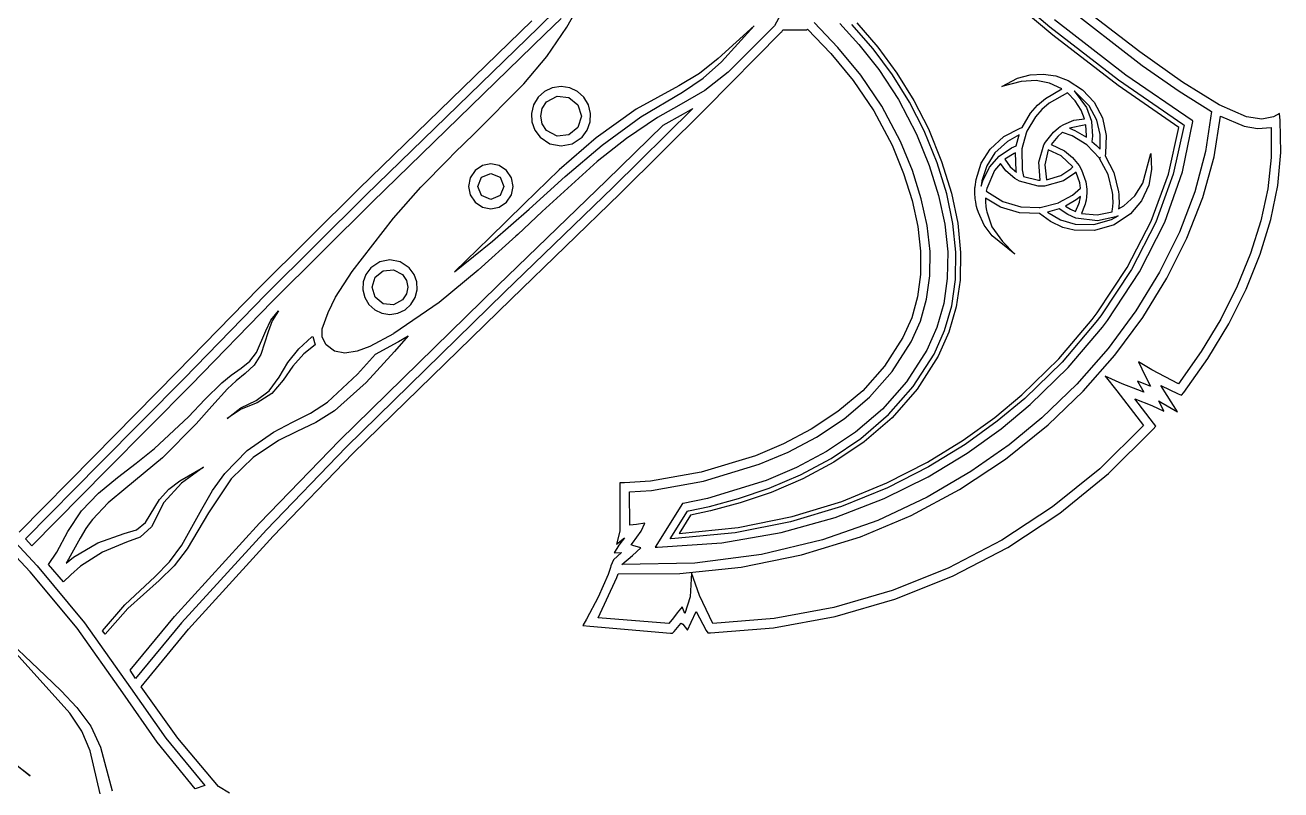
# Model space of a CAD drawing. Extents: x 0 to 178, y 0 to 161.
# Drawn here: x 89.5 to 178.1, y 71.3 to 125.3 of the extents above; entities that cross this region are included whole.
import ezdxf

# ---------------------------------------------------------------- set-up
doc = ezdxf.new("R2010")
doc.units = 0

msp = doc.modelspace()

# ---------------------------------------------------------------- linework, layer by layer
at = {"layer": 'Layer 1'}
for p, q in [((162.039374, 124.602576), (154.061943, 131.319833)), ((154.163897, 131.670927), (161.833712, 125.200492)), ((143.271623, 126.849413), (142.384, 125.253)), ((162.768189, 126.783913), (168.349858, 122.470696)), ((125.73033, 125.14382), (127.06252, 126.43199)), ((127.747856, 125.168915), (128.448407, 126.418065)), ((168.168485, 123.428732), (164.947985, 125.899037)), ((125.27053, 125.619703), (113.090576, 113.774811)), ((113.559021, 113.307423), (125.73033, 125.14382)), ((127.33573, 125.775996), (126.18998, 124.668946)), ((126.325125, 123.094115), (127.747856, 125.168915)), ((142.384, 125.253), (139.12804, 121.97939)), ((140.95917, 125.26547), (139.68357, 124.1131)), ((139.81371, 123.98381), (140.95917, 125.26547)), ((142.384, 125.253), (142.384, 125.253)), ((142.904689, 124.843838), (142.992096, 124.968608)), ((142.992096, 124.968608), (144.669396, 124.968526)), ((144.669396, 124.968526), (144.732486, 125.031659)), ((144.732486, 125.031659), (146.367326, 123.30437)), ((146.869009, 123.736253), (145.200174, 125.49969)), ((146.99648, 125.427438), (148.336968, 123.945998)), ((149.357632, 123.640165), (147.855665, 125.356726)), ((148.206143, 125.463983), (149.69234, 123.750934)), ((161.833712, 125.200492), (166.663777, 121.442478)), ((167.194891, 121.76647), (162.155507, 125.680931)), ((126.18998, 124.668946), (114.02747, 112.839856)), ((137.53253, 119.401601), (142.87076, 124.803971)), ((139.68357, 124.1131), (138.419, 122.957)), ((142.87076, 124.803971), (142.904689, 124.843838)), ((166.635063, 121.046873), (162.039374, 124.602576)), ((138.6424, 122.72101), (139.81371, 123.98381)), ((146.367326, 123.30437), (147.947463, 121.399083)), ((148.48355, 121.788021), (146.869009, 123.736253)), ((148.336968, 123.945998), (149.751829, 122.167562)), ((150.711751, 121.809463), (149.357632, 123.640165)), ((149.69234, 123.750934), (151.032907, 121.926262)), ((171.181816, 121.283448), (168.168485, 123.428732)), ((124.710348, 121.175408), (126.325125, 123.094115)), ((138.419, 122.957), (137.09299, 121.9048)), ((137.348971, 121.554587), (138.6424, 122.72101)), ((138.419, 122.957), (138.419, 122.957)), ((168.349858, 122.470696), (170.950258, 120.645044)), ((137.09299, 121.9048), (135.64519, 121.03614)), ((135.90058, 120.58729), (137.348971, 121.554587)), ((139.127436, 121.978836), (137.480856, 120.692588)), ((139.127596, 121.978636), (139.127436, 121.978836)), ((139.128, 121.979), (139.127596, 121.978636)), ((139.12804, 121.97939), (139.128, 121.979)), ((149.979024, 119.595405), (148.48355, 121.788021)), ((149.751829, 122.167562), (151.145426, 120.063842)), ((151.911574, 119.874124), (150.711751, 121.809463)), ((151.032907, 121.926262), (152.221612, 119.999211)), ((158.434112, 120.972203), (159.548762, 121.566323)), ((159.548762, 121.566323), (160.440478, 121.803025)), ((160.440478, 121.803025), (161.352395, 121.85463)), ((161.352395, 121.85463), (162.256147, 121.722396)), ((162.256147, 121.722396), (163.123372, 121.407584)), ((166.663777, 121.442478), (171.205097, 118.311227)), ((171.874632, 118.580568), (167.194891, 121.76647)), ((121.200866, 117.636905), (124.710348, 121.175408)), ((126.160592, 120.624213), (125.708648, 120.216005)), ((126.710695, 120.885505), (126.160592, 120.624213)), ((127.325533, 120.977548), (126.710695, 120.885505)), ((127.940363, 120.885456), (127.325533, 120.977548)), ((128.490446, 120.62412), (127.940363, 120.885456)), ((128.942358, 120.215876), (128.490446, 120.62412)), ((135.64519, 121.03614), (132.62471, 119.37277)), ((132.96121, 118.84415), (135.90058, 120.58729)), ((137.480856, 120.692588), (135.649236, 119.639726)), ((147.947463, 121.399083), (149.408801, 119.259111)), ((159.808072, 121.320945), (158.434112, 120.972203)), ((160.851632, 121.400153), (159.808072, 121.320945)), ((161.792393, 121.222351), (160.851632, 121.400153)), ((161.507992, 120.14131), (162.661782, 120.821341)), ((162.661782, 120.821341), (161.792393, 121.222351)), ((163.123372, 121.407584), (164.140668, 120.753521)), ((164.608725, 119.615725), (163.541745, 120.678585)), ((163.541745, 120.678585), (164.422402, 119.501125)), ((164.140668, 120.753521), (164.955572, 119.859864)), ((170.938143, 118.087233), (166.635063, 121.046873)), ((170.950258, 120.645044), (173.238564, 119.22047)), ((173.765795, 119.677868), (171.181816, 121.283448)), ((125.388288, 119.683213), (125.238046, 119.079952)), ((125.708648, 120.216005), (125.388288, 119.683213)), ((125.995204, 119.420984), (126.31, 119.896)), ((126.31, 119.896), (126.31067, 119.89533)), ((126.31067, 119.89533), (127.045389, 120.288098)), ((127.045389, 120.288098), (127.874495, 120.206476)), ((127.874495, 120.206476), (128.518519, 119.677977)), ((128.518519, 119.677977), (128.760379, 118.880743)), ((129.262675, 119.683058), (128.942358, 120.215876)), ((129.412869, 119.079785), (129.262675, 119.683058)), ((151.145426, 120.063842), (152.42212, 117.606548)), ((152.950655, 117.843656), (151.911574, 119.874124)), ((152.221612, 119.999211), (153.252223, 117.979023)), ((160.469889, 119.094684), (160.952446, 119.65148)), ((160.952446, 119.65148), (161.507992, 120.14131)), ((161.768903, 119.80639), (161.255123, 119.353641)), ((163.067973, 120.52968), (161.768903, 119.80639)), ((163.618697, 119.971216), (163.067973, 120.52968)), ((164.042299, 119.31111), (163.618697, 119.971216)), ((164.955572, 119.859864), (165.529818, 118.756694)), ((175.69824, 118.826677), (173.765795, 119.677868)), ((125.238046, 119.079952), (125.268941, 118.471731)), ((125.890406, 118.880883), (125.995204, 119.420984)), ((125.995582, 118.340856), (125.890406, 118.880883)), ((128.760379, 118.880743), (128.51855, 118.083499)), ((129.381924, 118.471566), (129.412869, 119.079785)), ((132.62471, 119.37277), (129.80401, 117.3577)), ((130.21801, 116.84202), (132.96121, 118.84415)), ((136.633668, 119.425807), (131.004, 113.871)), ((131.46701, 113.397401), (137.53253, 119.401601)), ((134.131561, 118.785161), (131.941213, 117.317264)), ((135.263091, 119.427628), (134.131561, 118.785161)), ((134.526844, 118.250372), (135.960664, 119.056751)), ((135.649236, 119.639726), (135.262527, 119.42872)), ((135.262527, 119.42872), (135.263091, 119.427628)), ((135.960664, 119.056751), (136.633668, 119.425807)), ((149.408801, 119.259111), (150.687246, 116.827769)), ((151.290654, 117.09881), (149.979024, 119.595405)), ((159.865592, 118.086954), (160.469889, 119.094684)), ((160.80924, 118.839416), (160.211607, 117.821626)), ((161.255123, 119.353641), (160.80924, 118.839416)), ((164.280689, 118.698451), (164.042299, 119.31111)), ((164.422402, 119.501125), (164.758, 118.542)), ((165.131149, 118.611864), (164.608725, 119.615725)), ((173.238564, 119.22047), (172.814434, 116.391398)), ((173.41075, 116.019247), (173.870602, 118.877508)), ((173.870602, 118.877508), (175.529082, 118.187134)), ((176.785863, 118.668327), (175.69824, 118.826677)), ((177.60036, 118.842027), (176.785863, 118.668327)), ((178.036991, 119.062282), (177.60036, 118.842027)), ((178.079, 118.575), (178.036991, 119.062282)), ((125.268941, 118.471731), (125.473133, 117.897977)), ((125.473133, 117.897977), (125.84278, 117.398119)), ((126.31071, 117.86606), (125.995582, 118.340856)), ((128.51855, 118.083499), (127.874546, 117.554975)), ((128.808, 117.398), (129.177687, 117.897829)), ((129.177687, 117.897829), (129.381924, 118.471566)), ((130.541494, 114.344102), (134.526844, 118.250372)), ((153.252223, 117.979023), (154.182784, 115.678403)), ((158.584571, 117.447073), (159.720101, 118.0378)), ((159.720101, 118.0378), (159.865592, 118.086954)), ((162.079666, 117.76343), (162.428001, 118.06059)), ((162.428001, 118.06059), (162.552743, 118.147675)), ((162.552743, 118.147675), (162.804059, 118.301929)), ((162.804059, 118.301929), (163.518388, 118.589513)), ((164.375889, 118.273944), (163.205459, 118.027998)), ((163.205459, 118.027998), (163.581943, 117.875197)), ((163.518388, 118.589513), (164.280689, 118.698451)), ((163.581943, 117.875197), (164.408, 117.401)), ((164.414906, 117.499193), (164.375889, 118.273944)), ((164.758, 118.542), (164.767212, 118.502336)), ((164.758, 118.542), (164.758, 118.542)), ((164.767212, 118.502336), (164.839269, 117.473636)), ((165.369104, 117.591281), (165.131149, 118.611864)), ((165.529818, 118.756694), (165.801894, 117.527014)), ((170.195689, 114.791008), (170.938143, 118.087233)), ((171.281717, 118.14659), (170.538946, 114.784497)), ((171.192268, 114.961255), (171.914137, 118.49926)), ((171.205097, 118.311227), (171.297471, 118.254032)), ((171.297471, 118.254032), (171.281717, 118.14659)), ((171.9208, 118.552659), (171.874632, 118.580568)), ((171.914137, 118.49926), (171.9208, 118.552659)), ((175.529082, 118.187134), (176.483753, 118.016471)), ((176.483753, 118.016471), (177.450992, 118.086965)), ((177.450992, 118.086965), (177.451102, 115.955585)), ((178.130397, 116.318986), (178.079, 118.575)), ((178.079, 118.575), (178.079, 118.575)), ((119.818666, 116.294295), (121.200866, 117.636905)), ((125.84278, 117.398119), (126.536532, 116.938279)), ((127.045444, 117.473321), (126.31071, 117.86606)), ((127.874546, 117.554975), (127.045444, 117.473321)), ((129.80401, 117.3577), (127.20138, 115.08899)), ((128.114211, 116.938216), (128.808, 117.398)), ((128.808, 117.398), (128.808, 117.398)), ((131.941213, 117.317264), (129.877445, 115.678941)), ((152.128119, 115.036766), (151.290654, 117.09881)), ((152.42212, 117.606548), (153.313342, 115.407028)), ((153.866907, 115.579772), (152.950655, 117.843656)), ((157.618446, 116.553976), (158.584571, 117.447073)), ((158.828215, 117.099463), (157.946505, 116.284606)), ((158.829022, 117.100027), (158.828215, 117.099463)), ((159.653534, 117.555079), (158.829022, 117.100027)), ((159.459492, 116.790822), (159.653534, 117.555079)), ((160.149518, 117.674439), (159.856315, 116.586859)), ((160.211607, 117.821626), (160.149518, 117.674439)), ((161.409166, 116.848684), (161.516608, 117.045793)), ((161.516608, 117.045793), (162.079666, 117.76343)), ((162.376836, 117.459386), (161.913504, 116.880091)), ((162.683084, 117.720478), (162.376836, 117.459386)), ((162.710874, 117.740634), (162.683084, 117.720478)), ((163.40593, 117.488872), (162.710874, 117.740634)), ((164.436, 116.85), (163.40593, 117.488872)), ((164.408, 117.401), (164.414906, 117.499193)), ((164.408, 117.401), (164.408, 117.401)), ((164.839269, 117.473636), (164.799402, 117.099936)), ((164.799402, 117.099936), (165.1217, 116.803261)), ((165.364693, 116.543335), (165.369104, 117.591281)), ((165.801894, 117.527014), (165.750033, 116.244254)), ((119.352466, 115.831045), (119.818666, 116.294295)), ((126.536532, 116.938279), (127.325365, 116.784977)), ((127.325365, 116.784977), (128.114211, 116.938216)), ((127.62213, 114.62703), (130.21801, 116.84202)), ((150.687246, 116.827769), (151.496081, 114.839295)), ((156.988055, 115.564384), (157.618446, 116.553976)), ((157.946505, 116.284606), (157.370281, 115.379351)), ((158.245, 116.054), (159.11051, 116.638908)), ((159.3, 116.258), (158.655312, 115.843382)), ((159.11051, 116.638908), (159.459492, 116.790822)), ((159.396658, 116.304131), (159.3, 116.258)), ((159.3, 116.258), (159.3, 116.258)), ((159.441492, 115.032321), (159.396658, 116.304131)), ((159.856315, 116.586859), (159.860757, 115.099759)), ((161.056427, 115.626602), (161.409166, 116.848684)), ((161.713885, 116.495247), (161.467886, 115.449516)), ((162.621, 116.086), (161.713885, 116.495247)), ((161.913504, 116.880091), (162.854788, 116.441278)), ((162.854788, 116.441278), (163.427841, 115.971598)), ((165.320634, 115.918036), (164.436, 116.85)), ((164.436, 116.85), (164.436, 116.85)), ((165.1217, 116.803261), (165.364693, 116.543335)), ((165.750033, 116.244254), (165.719982, 116.088786)), ((168.390916, 114.14765), (168.957084, 116.25742)), ((168.957084, 116.25742), (168.995323, 115.12531)), ((172.814434, 116.391398), (172.050753, 113.537814)), ((177.9093, 113.980201), (178.130397, 116.318986)), ((117.436173, 113.866538), (119.352466, 115.831045)), ((121.77763, 115.391739), (121.255116, 115.044759)), ((122.372007, 115.507406), (121.77763, 115.391739)), ((122.966388, 115.39176), (122.372007, 115.507406)), ((123.488915, 115.044798), (122.966388, 115.39176)), ((129.877445, 115.678941), (126.003571, 112.158481)), ((153.313342, 115.407028), (153.975701, 113.288163)), ((154.546525, 113.396638), (153.866907, 115.579772)), ((154.182784, 115.678403), (154.87228, 113.458572)), ((156.614314, 114.408864), (156.988055, 115.564384)), ((157.370281, 115.379351), (157.03087, 114.325451)), ((157.089318, 114.319542), (157.565, 115.277)), ((157.565, 115.277), (158.245, 116.054)), ((158.333139, 115.550385), (157.91448, 115.037006)), ((158.245, 116.054), (158.245, 116.054)), ((158.711, 115.032), (158.333139, 115.550385)), ((158.655312, 115.843382), (159.027317, 115.315345)), ((159.027317, 115.315345), (159.460477, 114.921044)), ((161.152477, 114.358264), (161.056427, 115.626602)), ((161.467886, 115.449516), (161.585683, 114.381717)), ((163.441233, 115.299811), (162.621, 116.086)), ((162.621, 116.086), (162.621, 116.086)), ((163.299823, 115.167045), (163.441233, 115.299811)), ((163.427841, 115.971598), (163.892328, 115.394328)), ((163.892328, 115.394328), (164.068274, 115.087031)), ((165.403113, 115.964648), (165.320634, 115.918036)), ((165.331014, 115.904224), (165.407477, 115.95867)), ((165.949853, 114.764374), (165.331014, 115.904224)), ((165.407477, 115.95867), (165.403113, 115.964648)), ((165.719982, 116.088786), (166.346171, 114.915616)), ((172.615321, 113.140425), (173.41075, 116.019247)), ((177.451102, 115.955585), (177.204544, 113.750415)), ((120.908144, 114.52224), (120.792485, 113.927861)), ((121.255116, 115.044759), (120.908144, 114.52224)), ((121.454556, 113.927937), (121.723, 114.577)), ((121.723, 114.577), (121.72314, 114.57688)), ((121.72314, 114.57688), (122.372115, 114.845619)), ((122.372115, 114.845619), (123.021042, 114.576762)), ((122.877754, 106.928292), (130.541494, 114.344102)), ((123.021042, 114.576762), (123.289801, 113.927795)), ((123.835906, 114.522291), (123.488915, 115.044798)), ((123.951585, 113.927917), (123.835906, 114.522291)), ((127.20138, 115.08899), (124.72493, 112.70391)), ((125.07738, 112.32916), (127.62213, 114.62703)), ((151.496081, 114.839295), (152.101574, 112.931307)), ((152.753352, 113.055313), (152.128119, 115.036766)), ((156.547061, 113.896213), (156.614314, 114.408864)), ((157.91448, 115.037006), (157.374931, 113.774046)), ((159.351397, 114.479315), (158.711, 115.032)), ((158.711, 115.032), (158.711, 115.032)), ((159.688384, 114.286769), (159.351397, 114.479315)), ((159.460477, 114.921044), (159.441492, 115.032321)), ((159.860757, 115.099759), (159.961, 114.628)), ((159.961, 114.628), (161.03288, 114.362263)), ((159.961, 114.628), (159.961, 114.628)), ((161.03288, 114.362263), (161.152477, 114.358264)), ((161.585683, 114.381717), (162.604403, 114.692161)), ((162.604403, 114.692161), (163.299823, 115.167045)), ((163.581246, 114.849429), (162.795227, 114.313148)), ((163.670835, 114.93102), (163.581246, 114.849429)), ((163.68796, 114.89717), (163.670835, 114.93102)), ((163.948567, 114.166568), (163.68796, 114.89717)), ((164.068274, 115.087031), (164.364709, 114.254118)), ((166.253315, 113.489864), (165.949853, 114.764374)), ((166.346171, 114.915616), (166.67512, 113.532366)), ((168.995323, 115.12531), (168.816241, 114.0068)), ((168.971971, 111.480374), (170.195689, 114.791008)), ((170.538946, 114.784497), (169.301646, 111.407943)), ((169.933135, 111.407498), (171.192268, 114.961255)), ((113.090576, 113.774811), (105.987973, 106.730093)), ((115.500006, 111.694185), (117.436173, 113.866538)), ((120.792485, 113.927861), (120.908141, 113.333482)), ((121.723061, 113.2789), (121.454556, 113.927937)), ((123.289801, 113.927795), (123.020963, 113.27886)), ((131.004, 113.871), (123.3368, 106.4522)), ((123.835951, 113.333533), (123.951585, 113.927917)), ((131.004, 113.871), (131.004, 113.871)), ((154.87228, 113.458572), (155.320634, 111.321287)), ((156.535439, 113.518955), (156.540005, 113.812805)), ((156.540327, 113.356378), (156.535439, 113.518955)), ((156.540005, 113.812805), (156.547061, 113.896213)), ((157.03087, 114.325451), (156.977434, 113.937396)), ((156.977434, 113.937396), (157.089318, 114.319542)), ((157.374931, 113.774046), (157.339628, 113.590912)), ((157.339628, 113.590912), (157.377759, 113.559851)), ((157.377759, 113.559851), (158.517039, 112.855425)), ((161.009714, 113.938109), (159.688384, 114.286769)), ((161.449537, 113.941744), (161.009714, 113.938109)), ((162.795227, 114.313148), (161.449537, 113.941744)), ((163.426789, 113.312367), (163.999502, 113.793471)), ((163.999502, 113.793471), (163.948567, 114.166568)), ((164.364709, 114.254118), (164.43002, 113.720383)), ((164.43002, 113.720383), (164.429374, 113.391112)), ((166.268908, 113.321431), (166.253315, 113.489864)), ((166.67512, 113.532366), (166.691074, 113.361752)), ((167.821704, 113.266723), (168.390916, 114.14765)), ((168.816241, 114.0068), (168.298657, 112.904794)), ((172.050753, 113.537814), (170.96409, 110.689962)), ((177.204544, 113.750415), (176.717867, 111.489824)), ((177.423155, 111.579657), (177.9093, 113.980201)), ((106.463092, 106.269529), (113.559021, 113.307423)), ((114.02747, 112.839856), (106.938114, 105.808625)), ((120.908141, 113.333482), (121.25511, 112.81096)), ((121.25511, 112.81096), (121.777769, 112.464522)), ((122.372004, 113.010081), (121.723061, 113.2789)), ((124.72493, 112.70391), (122.27429, 110.30195)), ((123.020963, 113.27886), (122.372004, 113.010081)), ((122.966353, 112.464543), (123.489, 112.811)), ((123.489, 112.811), (123.835951, 113.333533)), ((123.489, 112.811), (123.489, 112.811)), ((123.79601, 105.974931), (131.46701, 113.397401)), ((152.101574, 112.931307), (152.503638, 111.105292)), ((153.166271, 111.156001), (152.753352, 113.055313)), ((153.975701, 113.288163), (154.409123, 111.251624)), ((154.989433, 111.295982), (154.546525, 113.396638)), ((156.553292, 113.160158), (156.540327, 113.356378)), ((156.560198, 113.069883), (156.553292, 113.160158)), ((156.581768, 112.920836), (156.560198, 113.069883)), ((156.594087, 112.8365), (156.581768, 112.920836)), ((156.633881, 112.61992), (156.594087, 112.8365)), ((156.657508, 112.517205), (156.633881, 112.61992)), ((157.284546, 112.974356), (157.284425, 112.886503)), ((157.284425, 112.886503), (157.289505, 112.724694)), ((157.284992, 113.092946), (157.284546, 112.974356)), ((158.341952, 112.468008), (157.284992, 113.092946)), ((157.289505, 112.724694), (157.297339, 112.625453)), ((157.297339, 112.625453), (157.309497, 112.474349)), ((158.517039, 112.855425), (159.768111, 112.47811)), ((161.138693, 112.442746), (162.439503, 112.771331)), ((162.439503, 112.771331), (162.463774, 112.780661)), ((162.463774, 112.780661), (163.426789, 113.312367)), ((163.673048, 112.966581), (162.929843, 112.524858)), ((163.635, 112.154), (163.871897, 112.689375)), ((163.98798, 113.209416), (163.673048, 112.966581)), ((163.871897, 112.689375), (163.908733, 112.808368)), ((163.908733, 112.808368), (163.922223, 112.859989)), ((163.922223, 112.859989), (163.963543, 113.039891)), ((163.963543, 113.039891), (163.98798, 113.209416)), ((164.277462, 112.560947), (164.047756, 112.022041)), ((164.313127, 112.675659), (164.277462, 112.560947)), ((164.34011, 112.781162), (164.313127, 112.675659)), ((164.380905, 112.959047), (164.34011, 112.781162)), ((164.384337, 112.977344), (164.380905, 112.959047)), ((164.412492, 113.174253), (164.384337, 112.977344)), ((164.422832, 113.280199), (164.412492, 113.174253)), ((164.429374, 113.391112), (164.422832, 113.280199)), ((166.264099, 112.487233), (166.284052, 112.822795)), ((166.278317, 113.170569), (166.268908, 113.321431)), ((166.284052, 112.822795), (166.278317, 113.170569)), ((166.675803, 112.337826), (167.045796, 112.56103)), ((166.707878, 112.812588), (166.687558, 112.464778)), ((166.691074, 113.361752), (166.702343, 113.173448)), ((166.702343, 113.173448), (166.707878, 112.812588)), ((167.045796, 112.56103), (167.821704, 113.266723)), ((168.298657, 112.904794), (167.508971, 111.97813)), ((171.500553, 110.270761), (172.615321, 113.140425)), ((112.596986, 107.913375), (115.500006, 111.694185)), ((121.777769, 112.464522), (122.372063, 112.34905)), ((122.372063, 112.34905), (122.966353, 112.464543)), ((122.4924, 110.06352), (125.07738, 112.32916)), ((126.003571, 112.158481), (124.267871, 110.535471)), ((156.69681, 112.351075), (156.657508, 112.517205)), ((156.7847, 112.0731), (156.69681, 112.351075)), ((157.181255, 111.19572), (156.7847, 112.0731)), ((157.309497, 112.474349), (157.350253, 112.219963)), ((157.350253, 112.219963), (157.367943, 112.135545)), ((157.367943, 112.135545), (157.740072, 111.060365)), ((159.686313, 112.060815), (158.341952, 112.468008)), ((161.090072, 112.010089), (159.686313, 112.060815)), ((159.768111, 112.47811), (161.074149, 112.435555)), ((161.074149, 112.435555), (161.138693, 112.442746)), ((161.869278, 111.440948), (161.090072, 112.010089)), ((162.478381, 112.330782), (161.657061, 112.095127)), ((161.657061, 112.095127), (162.579372, 111.554242)), ((163.091932, 111.934057), (162.478381, 112.330782)), ((162.929843, 112.524858), (163.287136, 112.311066)), ((163.66, 111.693), (163.091932, 111.934057)), ((163.287136, 112.311066), (163.635, 112.154)), ((163.635, 112.154), (163.635, 112.154)), ((165.183407, 111.491112), (163.66, 111.693)), ((163.66, 111.693), (163.66, 111.693)), ((164.047756, 112.022041), (165.158236, 111.914641)), ((165.158236, 111.914641), (166.219386, 112.135988)), ((166.486517, 111.78383), (165.183407, 111.491112)), ((166.180551, 111.59508), (166.655799, 111.856008)), ((166.219386, 112.135988), (166.2229, 112.157595)), ((166.2229, 112.157595), (166.248952, 112.345174)), ((166.248952, 112.345174), (166.264099, 112.487233)), ((167.508971, 111.97813), (166.360641, 111.209882)), ((166.655799, 111.856008), (166.486517, 111.78383)), ((166.687558, 112.464778), (166.675803, 112.337826)), ((152.503638, 111.105292), (152.702188, 109.362737)), ((153.366799, 109.34038), (153.166271, 111.156001)), ((154.409123, 111.251624), (154.613529, 109.299083)), ((155.195557, 109.279529), (154.989433, 111.295982)), ((155.320634, 111.321287), (155.527771, 109.268308)), ((157.76355, 110.42892), (157.181255, 111.19572)), ((157.740072, 111.060365), (158.473668, 110.042179)), ((162.743942, 111.033463), (161.869278, 111.440948)), ((162.579372, 111.554242), (163.604341, 111.249855)), ((163.532911, 110.830576), (162.743942, 111.033463)), ((164.975901, 110.803099), (163.532911, 110.830576)), ((163.604341, 111.249855), (164.918972, 111.224517)), ((164.918972, 111.224517), (166.180551, 111.59508)), ((166.360641, 111.209882), (164.975901, 110.803099)), ((167.286826, 108.20047), (168.971971, 111.480374)), ((169.301646, 111.407943), (167.590249, 108.063612)), ((168.157787, 107.887172), (169.933135, 111.407498)), ((176.717867, 111.489824), (175.997624, 109.192183)), ((176.679403, 109.138362), (177.423155, 111.579657)), ((122.27429, 110.30195), (119.81388, 107.90629)), ((119.81388, 107.90629), (122.4924, 110.06352)), ((124.130711, 110.409086), (121.486256, 108.011245)), ((124.267871, 110.535471), (124.130711, 110.409086)), ((157.764, 110.429), (157.76355, 110.42892)), ((159.356742, 109.150525), (157.764, 110.429)), ((158.473668, 110.042179), (159.356742, 109.150525)), ((170.96409, 110.689962), (169.57101, 107.878084)), ((170.082686, 107.43997), (171.500553, 110.270761)), ((152.702188, 109.362737), (152.697139, 107.70513)), ((153.354854, 107.61), (153.366799, 109.34038)), ((154.613529, 109.299083), (154.588844, 107.432214)), ((155.164823, 107.349004), (155.195557, 109.279529)), ((155.527771, 109.268308), (155.493615, 107.301393)), ((175.997624, 109.192183), (175.050365, 106.87586)), ((175.685491, 106.677328), (176.679403, 109.138362)), ((113.893, 108.17), (113.553795, 107.711322)), ((114.529635, 108.591993), (113.893, 108.17)), ((113.893, 108.17), (113.893, 108.17)), ((115.25353, 108.732657), (114.529635, 108.591993)), ((115.977425, 108.591993), (115.25353, 108.732657)), ((116.61406, 108.17), (115.977425, 108.591993)), ((116.953265, 107.711322), (116.61406, 108.17)), ((165.160093, 104.996433), (167.286826, 108.20047)), ((111.413536, 106.098086), (112.596986, 107.913375)), ((113.553795, 107.711322), (113.366412, 107.184835)), ((113.991205, 106.809435), (114.203944, 107.510742)), ((114.203944, 107.510742), (114.770456, 107.975667)), ((114.770456, 107.975667), (115.499791, 108.0475)), ((115.499791, 108.0475), (116.14612, 107.70203)), ((116.14612, 107.70203), (116.422879, 107.284366)), ((116.422879, 107.284366), (116.51511, 106.80949)), ((117.140648, 107.184835), (116.953265, 107.711322)), ((121.486256, 108.011245), (118.715171, 105.727306)), ((152.697139, 107.70513), (152.488403, 106.133958)), ((153.130358, 105.966412), (153.354854, 107.61)), ((154.588844, 107.432214), (154.334991, 105.652687)), ((154.897155, 105.506133), (155.164823, 107.349004)), ((155.493615, 107.301393), (155.218091, 105.422302)), ((167.590249, 108.063612), (165.425187, 104.79819)), ((165.887277, 104.44946), (168.157787, 107.887172)), ((169.57101, 107.878084), (167.88808, 105.132423)), ((168.377958, 104.677773), (170.082686, 107.43997)), ((105.987973, 106.730093), (100.24613, 100.827503)), ((111.683481, 95.982619), (122.877754, 106.928292)), ((123.3368, 106.4522), (112.157899, 95.521066)), ((113.366412, 107.184835), (113.338049, 106.626715)), ((113.338049, 106.626715), (113.475901, 106.073143)), ((114.203944, 106.108128), (113.991205, 106.809435)), ((116.51511, 106.80949), (116.422815, 106.334626)), ((117.031159, 106.073143), (117.169011, 106.626715)), ((117.169011, 106.626715), (117.140648, 107.184835)), ((175.050365, 106.87586), (173.882641, 104.559226)), ((174.448861, 104.217565), (175.685491, 106.677328)), ((100.72913, 100.37532), (106.463092, 106.269529)), ((106.938114, 105.808625), (101.21228, 99.922846)), ((110.883926, 105.031593), (111.413536, 106.098086)), ((112.63276, 95.059203), (123.79601, 105.974931)), ((113.475901, 106.073143), (113.769857, 105.584231)), ((113.769857, 105.584231), (114.184561, 105.209635)), ((114.770456, 105.643203), (114.203944, 106.108128)), ((115.499791, 105.57137), (114.770456, 105.643203)), ((116.14612, 105.91684), (115.499791, 105.57137)), ((118.715171, 105.727306), (115.525451, 103.537476)), ((116.422815, 106.334626), (116.146, 105.917)), ((116.146, 105.917), (116.14612, 105.91684)), ((116.322499, 105.209635), (116.737203, 105.584231)), ((116.737203, 105.584231), (117.031159, 106.073143)), ((152.488403, 106.133958), (152.075897, 104.650709)), ((152.69323, 104.411165), (153.130358, 105.966412)), ((154.334991, 105.652687), (153.851893, 103.962174)), ((154.392479, 103.752642), (154.897155, 105.506133)), ((106.853593, 104.486356), (107.388261, 105.137478)), ((107.388261, 105.137478), (106.939683, 104.443931)), ((110.479096, 103.881735), (110.883926, 105.031593)), ((114.184561, 105.209635), (114.689342, 104.969849)), ((114.689342, 104.969849), (115.25353, 104.885366)), ((115.25353, 104.885366), (115.817718, 104.969849)), ((115.817718, 104.969849), (116.322499, 105.209635)), ((152.075897, 104.650709), (151.459532, 103.256869)), ((155.218091, 105.422302), (154.701122, 103.632792)), ((164.812, 104.535), (165.160093, 104.996433)), ((165.425187, 104.79819), (165.075638, 104.334739)), ((167.88808, 105.132423), (165.931868, 102.483222)), ((166.402609, 102.013885), (168.377958, 104.677773)), ((105.834962, 102.211278), (106.482196, 103.730118)), ((106.482196, 103.730118), (106.853593, 104.486356)), ((106.939683, 104.443931), (106.656124, 103.668158)), ((110.480409, 103.281178), (110.479096, 103.881735)), ((152.043391, 102.94581), (152.69323, 104.411165)), ((153.851893, 103.962174), (153.139472, 102.362348)), ((153.650721, 102.090256), (154.392479, 103.752642)), ((162.452164, 101.751249), (164.812, 104.535)), ((165.075638, 104.334739), (162.694906, 101.526267)), ((163.118418, 101.131604), (165.5347, 103.98221)), ((164.812, 104.535), (164.812, 104.535)), ((165.5347, 103.98221), (165.887277, 104.44946)), ((173.882641, 104.559226), (172.501002, 102.260649)), ((172.976959, 101.780083), (174.448861, 104.217565)), ((106.656124, 103.668158), (106.136768, 102.059778)), ((108.816958, 102.467123), (109.750001, 103.302421)), ((109.750001, 103.302421), (109.799441, 103.336875)), ((109.799441, 103.336875), (109.976358, 102.743323)), ((110.750368, 102.744715), (110.480409, 103.281178)), ((115.492008, 103.517927), (113.823181, 102.621768)), ((114.232193, 102.082261), (115.825313, 102.9468)), ((115.525451, 103.537476), (115.492008, 103.517927)), ((116.528932, 103.376042), (115.571895, 102.273352)), ((115.825313, 102.9468), (115.858756, 102.966349)), ((115.858756, 102.966349), (116.528932, 103.376042)), ((151.459532, 103.256869), (150.164546, 101.243169)), ((150.702235, 100.856864), (152.043391, 102.94581)), ((154.701122, 103.632792), (153.942634, 101.934623)), ((105.372479, 101.581855), (105.834962, 102.211278)), ((106.136768, 102.059778), (105.668793, 101.308819)), ((108.041358, 101.488518), (108.816958, 102.467123)), ((109.18153, 102.10194), (108.40884, 101.240751)), ((109.182, 102.102), (109.18153, 102.10194)), ((109.976358, 102.743323), (109.182, 102.102)), ((111.337556, 102.284486), (110.750368, 102.744715)), ((112.069958, 102.142397), (111.337556, 102.284486)), ((112.939016, 102.290282), (112.069958, 102.142397)), ((113.823181, 102.621768), (112.939016, 102.290282)), ((112.957433, 100.668721), (114.232193, 102.082261)), ((115.571895, 102.273352), (113.562655, 100.086912)), ((153.139472, 102.362348), (151.711357, 100.131873)), ((152.182166, 99.793846), (153.650721, 102.090256)), ((153.942634, 101.934623), (152.450929, 99.600593)), ((165.931868, 102.483222), (163.718941, 99.960724)), ((164.172877, 99.478024), (166.402609, 102.013885)), ((172.501002, 102.260649), (170.912, 99.9985)), ((104.057733, 100.601875), (104.749722, 101.08811)), ((104.749722, 101.08811), (105.372479, 101.581855)), ((105.668793, 101.308819), (105.029394, 100.712484)), ((107.428456, 100.449318), (108.041358, 101.488518)), ((108.40884, 101.240751), (107.723718, 100.251563)), ((150.164546, 101.243169), (148.616865, 99.505907)), ((159.8384, 99.20442), (162.452164, 101.751249)), ((162.694906, 101.526267), (160.057958, 98.956849)), ((160.442, 98.5237), (163.118418, 101.131604)), ((169.01504, 100.97519), (168.078119, 101.552221)), ((168.078119, 101.552221), (168.541327, 100.554149)), ((171.277227, 99.385894), (172.976959, 101.780083)), ((100.24613, 100.827503), (94.32336, 94.827743)), ((94.7877, 94.3565), (100.72913, 100.37532)), ((103.396927, 100.058527), (104.057733, 100.601875)), ((104.388059, 100.193049), (103.791315, 99.637585)), ((105.029394, 100.712484), (104.388059, 100.193049)), ((106.732914, 99.505206), (107.428456, 100.449318)), ((107.723718, 100.251563), (106.920573, 99.315932)), ((110.852713, 98.701011), (112.957433, 100.668721)), ((149.103547, 99.055905), (150.702235, 100.856864)), ((166.937296, 99.995482), (165.718686, 100.52453)), ((165.718686, 100.52453), (166.546793, 99.4857)), ((168.907597, 99.822282), (168.007108, 100.18625)), ((168.007108, 100.18625), (168.465634, 99.403744)), ((168.541327, 100.554149), (168.928843, 99.813598)), ((170.9115, 99.9984), (169.01504, 100.97519)), ((101.21228, 99.922846), (95.25178, 93.885116)), ((102.179687, 98.878897), (103.396927, 100.058527)), ((103.791315, 99.637585), (102.681835, 98.421635)), ((105.804878, 98.807644), (106.732914, 99.505206)), ((106.920573, 99.315932), (105.881293, 98.647252)), ((113.562655, 100.086912), (111.329645, 98.073152)), ((148.616865, 99.505907), (146.873561, 98.024759)), ((151.711357, 100.131873), (150.016768, 98.211281)), ((150.442924, 97.817457), (152.182166, 99.793846)), ((152.450929, 99.600593), (150.686137, 97.592356)), ((163.718941, 99.960724), (161.265864, 97.59517)), ((161.705002, 97.099908), (164.172877, 99.478024)), ((166.546793, 99.4857), (168.440753, 97.03563)), ((168.026336, 99.566521), (166.937296, 99.995482)), ((168.465634, 99.403744), (168.026336, 99.566521)), ((168.928843, 99.813598), (168.907597, 99.822282)), ((170.104989, 99.160066), (169.667223, 99.865141)), ((169.667223, 99.865141), (170.878563, 99.285358)), ((170.878563, 99.285358), (171.117678, 99.177394)), ((170.912, 99.9985), (170.9115, 99.9984)), ((171.117678, 99.177394), (171.277227, 99.385894)), ((101.033697, 97.667887), (102.179687, 98.878897)), ((102.681835, 98.421635), (101.586175, 97.156165)), ((104.718668, 98.290715), (105.804878, 98.807644)), ((105.881293, 98.647252), (104.756553, 98.210372)), ((109.651238, 97.919823), (110.852713, 98.701011)), ((147.305758, 97.52165), (149.103547, 99.055905)), ((157.933616, 97.620779), (159.8384, 99.20442)), ((160.057958, 98.956849), (158.118164, 97.345058)), ((158.382933, 96.817361), (160.442, 98.5237)), ((160.442, 98.5237), (160.442, 98.5237)), ((169.134724, 97.216672), (167.815134, 98.939332)), ((167.815134, 98.939332), (169.016134, 98.451201)), ((169.016134, 98.451201), (169.874371, 98.05718)), ((169.874371, 98.05718), (169.508894, 98.783055)), ((169.508894, 98.783055), (169.659318, 98.697062)), ((169.659318, 98.697062), (170.823808, 98.021756)), ((170.823808, 98.021756), (170.104989, 99.160066)), ((98.627087, 95.414607), (101.033697, 97.667887)), ((103.771968, 97.549408), (104.718668, 98.290715)), ((104.756553, 98.210372), (103.771968, 97.549408)), ((108.373483, 97.270871), (109.651238, 97.919823)), ((111.329645, 98.073152), (110.029845, 97.261199)), ((146.873561, 98.024759), (144.991707, 96.779399)), ((145.367299, 96.232819), (147.305758, 97.52165)), ((150.016768, 98.211281), (148.116656, 96.577459)), ((148.49513, 96.137132), (150.442924, 97.817457)), ((150.686137, 97.592356), (148.711072, 95.885476)), ((155.715787, 96.015323), (157.933616, 97.620779)), ((161.265864, 97.59517), (158.954473, 95.690377)), ((101.586175, 97.156165), (99.203805, 94.755535)), ((107.045573, 96.584617), (108.373483, 97.270871)), ((108.685935, 96.614451), (107.381445, 95.977394)), ((110.029845, 97.261199), (108.685935, 96.614451)), ((144.991707, 96.779399), (143.028375, 95.749504)), ((158.118164, 97.345058), (155.856995, 95.71144)), ((155.980716, 95.097008), (158.382933, 96.817361)), ((158.685218, 94.66256), (161.705002, 97.099908)), ((168.440753, 97.03563), (165.361388, 93.993471)), ((165.960721, 93.650871), (169.116631, 96.794902)), ((169.116631, 96.794902), (169.300329, 96.998232)), ((169.300329, 96.998232), (169.134724, 97.216672)), ((105.185943, 95.288094), (107.045573, 96.584617)), ((107.381445, 95.977394), (105.593019, 94.788752)), ((106.046688, 90.142648), (111.683481, 95.982619)), ((143.028375, 95.749504), (141.040637, 94.914747)), ((143.346601, 95.168131), (145.367299, 96.232819)), ((148.116656, 96.577459), (146.071974, 95.20729)), ((146.400921, 94.728913), (148.49513, 96.137132)), ((148.711072, 95.885476), (146.588548, 94.455519)), ((153.181684, 94.450421), (155.715787, 96.015323)), ((97.345137, 94.380017), (98.627087, 95.414607)), ((103.598883, 93.669317), (105.185943, 95.288094)), ((112.157899, 95.521066), (106.530612, 89.691094)), ((107.014891, 89.239174), (112.63276, 95.059203)), ((141.040637, 94.914747), (137.220232, 93.749349)), ((141.302096, 94.306304), (143.346601, 95.168131)), ((146.071974, 95.20729), (143.943673, 94.077659)), ((153.231199, 93.433572), (155.980716, 95.097008)), ((155.856995, 95.71144), (153.271102, 94.120631)), ((158.954473, 95.690377), (156.256773, 93.792318)), ((94.32336, 94.827743), (89.07343, 89.527163)), ((89.52676, 89.044669), (94.7877, 94.3565)), ((94.7877, 94.3565), (94.7877, 94.3565)), ((96.016577, 93.369787), (97.345137, 94.380017)), ((99.203805, 94.755535), (96.605985, 92.618415)), ((100.419734, 93.147862), (102.088474, 94.104456)), ((102.088474, 94.104456), (100.544154, 92.982946)), ((105.593019, 94.788752), (104.056165, 93.288944)), ((137.375391, 93.10611), (141.302096, 94.306304)), ((143.943673, 94.077659), (141.792704, 93.165452)), ((144.22243, 93.568843), (146.400921, 94.728913)), ((146.588548, 94.455519), (144.381378, 93.27805)), ((150.328075, 92.988441), (153.181684, 94.450421)), ((153.271102, 94.120631), (150.357136, 92.637268)), ((155.457694, 92.523114), (158.685218, 94.66256)), ((165.361388, 93.993471), (162.018277, 91.295205)), ((95.25178, 93.885116), (89.97757, 88.558276)), ((94.688381, 92.272269), (96.016577, 93.369787)), ((99.646096, 92.542823), (100.419734, 93.147862)), ((104.056165, 93.288944), (102.443005, 90.893324)), ((102.726314, 92.449394), (103.598883, 93.669317)), ((133.642352, 93.128489), (131.808982, 93.005093)), ((137.220232, 93.749349), (133.642352, 93.128489)), ((133.711801, 92.47047), (137.375391, 93.10611)), ((141.792704, 93.165452), (137.666572, 91.900848)), ((142.021793, 92.632965), (144.22243, 93.568843)), ((144.381378, 93.27805), (142.152377, 92.328635)), ((150.13023, 91.897985), (153.231199, 93.433572)), ((156.256773, 93.792318), (153.166891, 91.984668)), ((162.529773, 90.863218), (165.960721, 93.650871)), ((93.490007, 91.034307), (94.688381, 92.272269)), ((96.605985, 92.618415), (95.368262, 91.580236)), ((98.988424, 91.813402), (99.646096, 92.542823)), ((100.544154, 92.982946), (99.298804, 91.604856)), ((101.979993, 91.148397), (102.726314, 92.449394)), ((131.487791, 92.658211), (131.468403, 89.584781)), ((131.808982, 93.005093), (131.471391, 92.995602)), ((131.471391, 92.995602), (131.487791, 92.658211)), ((132.162141, 92.355354), (133.711801, 92.47047)), ((132.17135, 90.008284), (132.162141, 92.355354)), ((139.861145, 91.897322), (142.021793, 92.632965)), ((142.152377, 92.328635), (139.964357, 91.582837)), ((150.357136, 92.637268), (147.111747, 91.325988)), ((147.151732, 91.691751), (150.328075, 92.988441)), ((152.044349, 90.694668), (155.457694, 92.523114)), ((95.368262, 91.580236), (94.252775, 90.411705)), ((98.007395, 90.191722), (98.988424, 91.813402)), ((99.298804, 91.604856), (98.422787, 89.883816)), ((135.90162, 91.530336), (133.97632, 88.449916)), ((135.937812, 91.536677), (135.90162, 91.530336)), ((137.666572, 91.900848), (135.937812, 91.536677)), ((136.328171, 91.019429), (137.802621, 91.337956)), ((137.802621, 91.337956), (139.861145, 91.897322)), ((139.964357, 91.582837), (137.880134, 91.016223)), ((147.111747, 91.325988), (143.531587, 90.251429)), ((143.649425, 90.622719), (147.151732, 91.691751)), ((146.67366, 90.561181), (150.13023, 91.897985)), ((153.166891, 91.984668), (149.678958, 90.351101)), ((162.018277, 91.295205), (158.440537, 88.954207)), ((86.909428, 90.817701), (90.36034, 87.150509)), ((92.518266, 89.564297), (93.490007, 91.034307)), ((94.252775, 90.411705), (94.013496, 90.100166)), ((100.556743, 88.590527), (101.979993, 91.148397)), ((102.443005, 90.893324), (100.942865, 88.335734)), ((135.038545, 89.056558), (136.257, 91.0061)), ((136.460534, 90.707754), (135.654, 89.4171)), ((136.257, 91.0061), (136.328171, 91.019429)), ((137.880134, 91.016223), (136.460534, 90.707754)), ((139.817924, 89.843713), (143.649425, 90.622719)), ((142.857338, 89.494091), (146.67366, 90.561181)), ((148.467102, 89.190318), (152.044349, 90.694668)), ((158.854289, 88.445991), (162.529773, 90.863218)), ((89.854275, 86.722879), (86.424968, 90.366505)), ((91.743234, 88.113517), (92.518266, 89.564297)), ((93.791907, 89.778529), (93.387587, 89.098981)), ((94.013496, 90.100166), (93.791907, 89.778529)), ((96.49869, 89.426096), (97.362422, 89.68852)), ((97.362422, 89.68852), (98.007395, 90.191722)), ((98.422787, 89.883816), (97.614876, 89.171389)), ((100.044354, 83.556792), (106.046688, 90.142648)), ((106.530612, 89.691094), (100.5406, 83.1185)), ((131.468403, 89.584781), (131.233405, 88.678879)), ((132.42283, 90.03781), (132.17135, 90.008284)), ((132.363443, 88.730581), (132.991288, 89.593181)), ((132.648608, 90.062208), (132.42283, 90.03781)), ((133.249713, 90.141617), (132.648608, 90.062208)), ((132.991288, 89.593181), (133.249713, 90.141617)), ((135.654, 89.4171), (139.817924, 89.843713)), ((143.531587, 90.251429), (139.613307, 89.478227)), ((149.678958, 90.351101), (145.7871, 88.975294)), ((89.97757, 88.558276), (89.52676, 89.044669)), ((93.387587, 89.098981), (92.574748, 87.611681)), ((92.9284, 87.7522), (94.63591, 88.76735)), ((94.63591, 88.76735), (96.49869, 89.426096)), ((96.669796, 88.815823), (94.965616, 88.115563)), ((97.614876, 89.171389), (96.669796, 88.815823)), ((101.03661, 82.679631), (107.014891, 89.239174)), ((131.233405, 88.678879), (131.816902, 89.110825)), ((131.816902, 89.110825), (131.417106, 88.603709)), ((132.265049, 88.618372), (132.363443, 88.730581)), ((134.128838, 88.452783), (138.677114, 88.767648)), ((135.353558, 89.071019), (135.038545, 89.056558)), ((139.613307, 89.478227), (135.353558, 89.071019)), ((138.677114, 88.767648), (142.857338, 89.494091)), ((145.7871, 88.975294), (141.485446, 87.940919)), ((144.302552, 87.908269), (148.467102, 89.190318)), ((158.440537, 88.954207), (154.657284, 86.98385)), ((91.164222, 87.241547), (91.743234, 88.113517)), ((92.397188, 87.331646), (92.9284, 87.7522)), ((92.9284, 87.7522), (92.9284, 87.7522)), ((94.965616, 88.115563), (93.424416, 87.105963)), ((99.693411, 87.429258), (100.556743, 88.590527)), ((100.942865, 88.335734), (100.020081, 87.149554)), ((131.586736, 88.089726), (131.031272, 87.554416)), ((131.417106, 88.603709), (131.074503, 88.067309)), ((131.074503, 88.067309), (131.586736, 88.089726)), ((131.629264, 87.23117), (132.359, 87.8805)), ((132.38687, 88.574831), (132.265049, 88.618372)), ((132.359, 87.8805), (132.965357, 88.401064)), ((132.359, 87.8805), (132.359, 87.8805)), ((132.965357, 88.401064), (132.38687, 88.574831)), ((133.97632, 88.449916), (134.128838, 88.452783)), ((141.485446, 87.940919), (136.768125, 87.331653)), ((140.042608, 87.042691), (144.302552, 87.908269)), ((154.964772, 86.413237), (158.854289, 88.445991)), ((90.36034, 87.150509), (93.706772, 83.128305)), ((92.220262, 86.020187), (91.164222, 87.241547)), ((92.574748, 87.611681), (92.397188, 87.331646)), ((93.424416, 87.105963), (92.731702, 86.497989)), ((98.692273, 86.384457), (99.693411, 87.429258)), ((100.020081, 87.149554), (98.963111, 86.094854)), ((130.81461, 87.021411), (130.645934, 86.53869)), ((130.846439, 87.145211), (130.81461, 87.021411)), ((131.031272, 87.554416), (130.846439, 87.145211)), ((136.768125, 87.331653), (131.629264, 87.23117)), ((135.718386, 86.598331), (140.042608, 87.042691)), ((154.657284, 86.98385), (150.697633, 85.39751)), ((93.176745, 82.731139), (89.854275, 86.722879)), ((92.731702, 86.497989), (92.220262, 86.020187)), ((96.530763, 84.378337), (98.692273, 86.384457)), ((98.963111, 86.094854), (96.760321, 84.140634)), ((129.945763, 83.470472), (131.267053, 86.311172)), ((130.645934, 86.53869), (129.957156, 84.919453)), ((131.267053, 86.311172), (131.361002, 86.579938)), ((131.361002, 86.579938), (135.718386, 86.598331)), ((136.529579, 86.65712), (136.450252, 84.9526)), ((137.093123, 85.04643), (136.529579, 86.65712)), ((150.891725, 84.779004), (154.964772, 86.413237)), ((150.697633, 85.39751), (146.5907, 84.20856)), ((94.976813, 82.544477), (96.530763, 84.378337)), ((129.957156, 84.919453), (129.125923, 83.36852)), ((135.868138, 84.236296), (135.523435, 83.815054)), ((136.071056, 83.76529), (135.868138, 84.236296)), ((136.450252, 84.9526), (136.071056, 83.76529)), ((138.051453, 83.07633), (137.093123, 85.04643)), ((146.5907, 84.20856), (142.365602, 83.430375)), ((146.66565, 83.557338), (150.891725, 84.779004)), ((90.570748, 79.068755), (86.325848, 83.755875)), ((86.325848, 83.755875), (90.9174, 79.4077)), ((96.760321, 84.140634), (95.1516, 82.3073)), ((96.919504, 79.774772), (100.044354, 83.556792)), ((129.125923, 83.36852), (128.875094, 82.937988)), ((134.927173, 83.066395), (129.945763, 83.470472)), ((135.261533, 83.48037), (134.927173, 83.066395)), ((135.523435, 83.815054), (135.261533, 83.48037)), ((136.515717, 83.160344), (136.85735, 83.915381)), ((136.85735, 83.915381), (137.581249, 82.568901)), ((142.365602, 83.430375), (138.051453, 83.07633)), ((142.317052, 82.762289), (146.66565, 83.557338)), ((96.389, 78.1681), (93.176745, 82.731139)), ((93.706772, 83.128305), (96.946429, 78.524384)), ((95.15163, 82.30734), (94.976813, 82.544477)), ((100.5406, 83.1185), (97.30411, 79.18869)), ((97.68803, 78.600651), (101.03661, 82.679631)), ((128.875094, 82.937988), (129.369081, 82.873766)), ((129.369081, 82.873766), (135.047001, 82.396297)), ((135.203236, 82.387127), (135.309464, 82.502124)), ((135.309464, 82.502124), (135.788749, 83.080044)), ((135.788749, 83.080044), (135.80741, 83.104564)), ((135.80741, 83.104564), (135.918165, 83.012754)), ((135.918165, 83.012754), (136.246144, 82.602335)), ((136.246144, 82.602335), (136.515717, 83.160344)), ((137.581249, 82.568901), (137.681339, 82.401439)), ((137.876431, 82.407902), (142.317052, 82.762289)), ((95.1516, 82.3073), (95.15163, 82.30734)), ((135.047001, 82.396297), (135.203236, 82.387127)), ((137.681339, 82.401439), (137.876431, 82.407902)), ((97.30411, 79.18869), (96.919504, 79.774772)), ((92.666708, 76.736505), (90.570748, 79.068755)), ((90.91739, 79.40774), (92.05178, 78.30614)), ((90.9174, 79.4077), (90.91739, 79.40774)), ((92.05178, 78.30614), (93.16368, 77.15163)), ((98.825629, 74.690363), (96.389, 78.1681)), ((96.946429, 78.524384), (99.436237, 74.984362)), ((100.282125, 74.971353), (97.68803, 78.600651)), ((93.16368, 77.15163), (94.136781, 75.83337)), ((93.516586, 75.479605), (92.666708, 76.736505)), ((94.092409, 74.089525), (93.516586, 75.479605)), ((94.136781, 75.83337), (94.824556, 74.33319)), ((101.51181, 71.401558), (98.825629, 74.690363)), ((99.436237, 74.984362), (102.188529, 71.644334)), ((103.15014, 71.554391), (100.282125, 74.971353)), ((94.800109, 71.045905), (94.092409, 74.089525)), ((94.824556, 74.33319), (95.643818, 71.24776)), ((89.85303, 72.314576), (88.674999, 73.200884)), ((88.699197, 73.223556), (89.85303, 72.314576)), ((101.512, 71.4016), (101.51181, 71.401558)), ((102.188529, 71.644334), (101.512, 71.4016)), ((103.926586, 71.102127), (103.15014, 71.554391))]:
    msp.add_line(p, q, dxfattribs=at)

doc.saveas('drawing.dxf')
